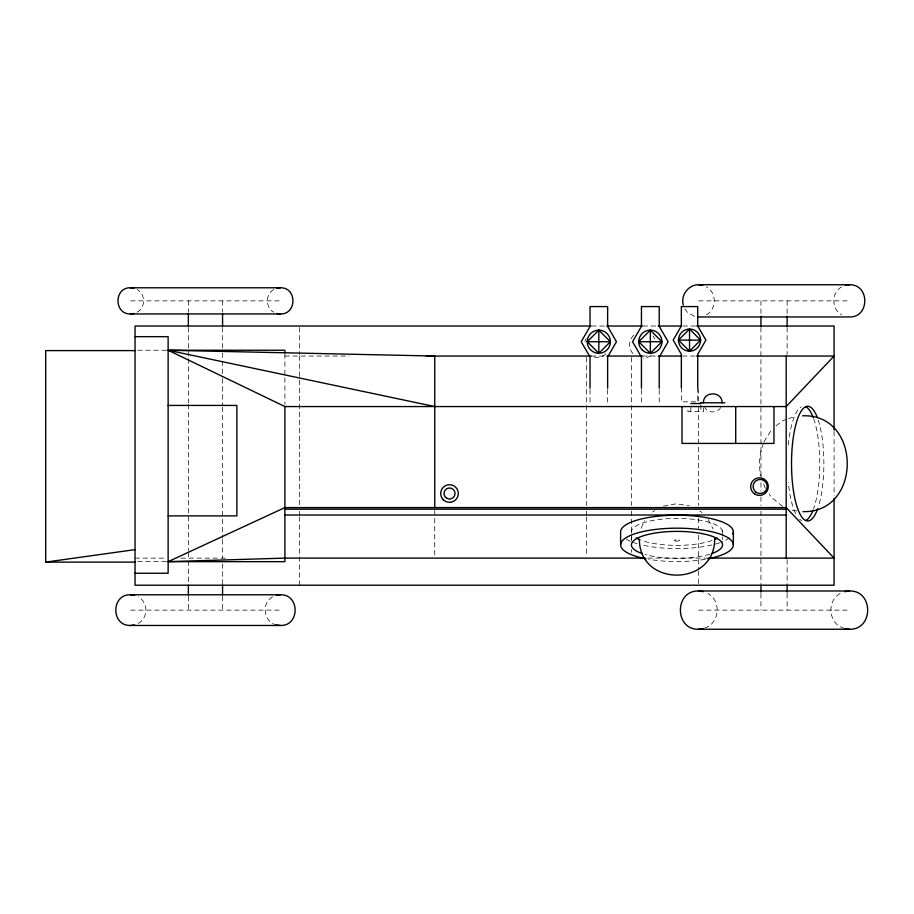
<?xml version="1.0" encoding="UTF-8"?>
<svg xmlns="http://www.w3.org/2000/svg" width="914" height="914" viewBox="0 0 914 914"><rect width="100%" height="100%" fill="white"/><g stroke="black" fill="none" stroke-linecap="round" stroke-linejoin="round"><path stroke-width="0.69" stroke-dasharray="4.57 3.43" d="M763.498 443.164C759.408 453.732 758.117 465.614 761.191 476.617M763.921 441.816L771.382 430.106M641.125 528.303L644.827 520.489M720.803 407.404C717.524 413.414 707.973 413.414 704.683 407.404M776.055 425.878L782.304 420.988L787.194 418.989M706.488 314.804C716.804 309.081 716.804 292.64 706.488 286.916M841.577 286.916C831.26 292.64 831.26 309.081 841.577 314.804M840.092 593.563C826.416 600.944 828.472 623.736 843.496 628.112M137.157 312.188C145.68 307.607 145.68 294.114 137.157 289.532M273.766 289.532C265.254 294.114 265.254 307.607 273.766 312.188M138.288 623.417C148.285 618.035 148.285 602.2 138.288 596.831M272.635 596.831C261.016 602.943 263.54 622.057 276.336 624.947M652.607 512L654.881 510.583M704.568 628.112C719.592 623.736 721.649 600.944 707.962 593.563M788.405 418.486L796.025 416.544M663.313 506.162L675.96 503.865L689.259 505.728M130.611 300.866L280.312 300.866M698.57 300.866L849.494 300.866M591.724 326.024L605.982 326.024M643.056 326.024L657.315 326.024M682.975 326.024L695.805 326.024M137.786 350.245L168.13 350.245M284.894 356.049L349.125 356.049M591.267 356.049L606.131 356.049M642.782 356.049L656.983 356.049M682.541 356.049L696.308 356.049M135.032 558.146L166.748 558.146M180.949 558.146L227.94 558.146M647.809 558.111L706.671 558.111M137.786 561.664L168.13 561.664M130.611 610.118L280.312 610.118M698.57 610.118L849.494 610.118M792.427 510.423L799.019 511.166M694.469 316.415L687.374 312.245L684.849 308.909M699.724 511.052L702.066 512.503M782.624 506.425L771.644 497.524L769.165 494.051M708.144 519.518L713.171 529.046M765.269 488.247L762.973 482.375M834.071 431.408L834.071 495.502M787.114 300.866L787.114 314.839M787.114 327.452L787.114 354.506M787.114 559.574L787.114 585.211M787.114 593.517L787.114 610.118M760.951 300.866L760.951 314.839M760.951 327.452L760.951 476.982M760.951 482.672L760.951 491.218M760.951 496.919L760.951 505.465M760.951 511.154L760.951 583.783M760.951 593.517L760.951 610.118M722.311 530.588L722.311 535.787M722.311 537.078L722.311 539.671M703.46 407.815L703.46 411.597L687.922 411.597L687.922 407.815M700.867 404.879L700.867 411.597M698.662 388.678L698.662 401.497M698.662 407.198L698.662 505.465M698.662 518.272L698.662 528.246M698.662 535.364L698.662 569.548M698.662 570.964L698.662 585.211M697.713 387.856L697.713 401.84L681.353 401.84L681.353 387.856M690.813 407.564L690.813 411.597M659.223 389.604L659.223 405.153M641.445 389.604L641.445 405.153M631.643 537.066L631.643 540.962M631.425 357.465L631.425 505.465M631.425 511.154L631.425 541.031M631.425 549.577L631.425 552.422M607.639 389.558L607.639 405.142M590.021 389.558L590.021 405.142M586.468 357.465L586.468 505.465M586.468 511.154L586.468 515.416M586.468 516.844L586.468 556.683M434.756 510.4L434.756 556.706M299.438 327.452L299.438 354.506M299.438 355.934L299.438 378.716M299.438 380.144L299.438 505.465M299.438 511.154L299.438 515.427M299.438 516.856L299.438 585.211M284.894 353.878L284.894 404.434M222.57 300.866L222.57 312.04M222.57 327.452L222.57 351.662M222.57 353.078L222.57 377.288M222.57 378.716L222.57 405.77M222.57 407.198L222.57 538.209M222.57 539.637L222.57 558.146M222.57 563.847L222.57 585.211M222.57 596.282L222.57 610.118M188.353 300.866L188.353 312.04M188.353 327.452L188.353 357.351M188.353 358.779L188.353 402.925M188.353 404.354L188.353 551.028M188.353 552.456L188.353 559.574M188.353 561.002L188.353 583.783M188.353 596.282L188.353 610.118M650.905 355.546A13.333 13.333 0 0 1 643.33 358.174M632.979 353.695A13.333 13.333 0 0 1 634.099 334.867M652.927 335.975A13.333 13.333 0 0 1 654.881 338.866M606.016 353.729A12.579 12.579 0 0 1 591.792 356.243M584.96 341.585A12.579 12.579 0 0 1 586.217 338.546M729.601 537.866A56.371 16.692 0 0 1 721.043 542.288M719.695 542.767A56.371 16.692 0 0 1 713.217 544.664M711.937 544.973A56.371 16.692 0 0 1 642.016 544.973M637.127 543.681A56.371 16.692 0 0 1 631.62 541.796M630.397 541.282A56.371 16.692 0 0 1 624.353 537.866M818.19 419.983A57.376 16.178 -90 0 1 818.521 506.265M813.677 418.783A57.376 16.178 -90 0 1 813.609 508.675M801.704 520.603A57.376 16.178 -90 0 1 799.613 519.243M795.694 513.691A57.376 16.178 -90 0 1 788.325 482.489M788.302 444.924A57.376 16.178 -90 0 1 801.27 406.856M712.12 540.46A45.551 13.482 0 0 1 641.08 540.185M631.643 533.182A45.551 13.482 0 0 1 678.565 518.409A45.551 13.482 0 0 1 721.9 534.107M705.162 559.311A56.371 16.692 0 0 1 648.791 559.311M709.87 554.192A45.551 13.482 0 0 1 645.067 554.478M675.72 540.985A2.502 0.743 0 0 0 679.479 540.345A2.502 0.743 0 0 0 675.72 539.706A2.502 0.743 0 0 0 675.72 540.985"/><path stroke-width="1.37" d="M714.611 537.649C716.599 585.943 640.211 588.445 639.354 539.797M703.437 402.788C703.026 390.918 722.46 390.918 722.049 402.788M587.256 341.722L598.83 330.148L610.403 341.722L598.83 353.295L587.256 341.722L610.403 341.722A11.574 11.574 0 0 0 593.049 331.702A11.574 11.574 0 0 0 593.049 351.741A11.574 11.574 0 0 0 610.403 341.722M638.76 341.722L650.334 330.148L661.907 341.722L650.334 353.295L638.76 341.722L661.907 341.722M678.462 340.122L689.533 329.051L700.604 340.122L689.533 351.193L678.462 340.122L700.604 340.122A11.071 11.071 0 0 1 684.003 349.708A11.071 11.071 0 0 1 684.003 330.525A11.071 11.071 0 0 1 700.604 340.122M284.894 352.781L284.894 350.245L168.13 350.245L284.894 406.559L284.894 561.664L168.13 561.664L284.894 507.59L786.189 507.59L834.071 558.111L707.939 558.111M135.032 350.599L45.7 350.599L45.7 562.11L135.032 549.634M698.57 316.964L849.494 316.964C869.877 317.592 869.877 284.128 849.494 284.757L698.57 284.757C688.402 284.608 680.507 295.336 683.272 305.025M845.393 285.305L849.494 284.757M698.57 590.992C674.361 590.25 674.361 629.997 698.57 629.243L849.494 629.243C873.704 629.997 873.704 590.25 849.494 590.992L698.57 590.992L703.437 591.644M844.627 591.644L849.494 590.992M698.57 629.243L703.437 628.592M130.611 287.773C113.804 287.145 113.804 314.576 130.611 313.948L280.312 313.948C297.119 314.576 297.119 287.145 280.312 287.773L130.611 287.773L134.004 288.218M276.931 288.218L280.312 287.773M130.611 313.948L134.004 313.502M130.611 594.774C110.891 594.02 110.891 626.216 130.611 625.473L280.312 625.473C300.032 626.216 300.032 594.02 280.312 594.774L130.611 594.774L134.587 595.288M276.336 595.288L280.312 594.774M130.611 625.473L134.587 624.947M802.618 415.813C861.868 413.379 862.245 513.257 802.972 511.612M168.13 561.664L284.894 558.111L645.33 558.111M591.004 326.024L135.032 326.024L135.032 585.211L834.071 585.211L834.071 498.336M606.713 326.024L642.416 326.024M658.126 326.024L681.547 326.024M696.685 326.024L834.071 326.024L834.071 430.037M135.032 336.66L168.13 336.66L168.13 573.238L135.032 573.238M426.198 356.049L591.267 356.049M606.919 356.049L642.485 356.049M658.137 356.049L680.896 356.049M696.548 356.049L834.071 356.049L786.189 406.559L284.894 406.559M700.592 402.788L724.905 402.788M690.813 403.542L700.867 403.542M168.13 405.428L236.875 405.428L236.875 515.884L168.13 515.884M284.894 509.178L786.189 509.178M284.894 515.016L786.189 515.016M45.7 562.11L135.032 562.11M276.931 313.502L280.312 313.948M276.336 624.947L280.312 625.473M698.57 284.757L702.66 285.305M844.627 628.592L849.494 629.243M434.756 406.559L168.13 350.245L434.756 356.049L434.756 507.59M787.114 316.233L787.114 326.024M787.114 585.211L787.114 592.123M786.189 356.049L786.189 558.111M773.964 406.559L773.964 443.427L682.004 443.427L682.004 406.559M760.951 316.233L760.951 326.024M760.951 585.211L760.951 592.123M735.713 406.559L735.713 443.427M733.348 531.879L733.348 544.858M697.713 387.856L697.713 354.278L705.894 340.122L697.713 325.955L697.713 306.578L681.353 306.578L681.353 325.955L673.184 340.122L681.353 354.278L681.353 387.856M689.533 329.051L689.533 351.193M659.223 388.199L659.223 357.111L668.111 341.722L659.223 326.332L659.223 306.578L641.445 306.578L641.445 326.332L632.557 341.722L641.445 357.111L641.445 388.199M650.334 330.148L650.334 353.295M620.617 544.858L620.617 531.879A56.371 16.692 0 0 1 680.667 515.233A56.371 16.692 0 0 1 732.868 534.062M607.639 388.142L607.639 356.974L616.447 341.722L607.639 326.469L607.639 306.578L590.021 306.578L590.021 326.469L581.213 341.722L590.021 356.974L590.021 388.142M598.83 330.148L598.83 353.295M222.57 313.445L222.57 326.024M222.57 585.211L222.57 594.9M188.353 313.445L188.353 326.024M188.353 585.211L188.353 594.9M817.71 508.675A57.376 16.178 -90 0 1 795.923 502.951A57.376 16.178 -90 0 1 795.626 425.433A57.376 16.178 -90 0 1 817.367 417.641M805.485 406.65A57.376 16.178 -90 0 1 813.266 417.641M813.049 510.172A57.376 16.178 -90 0 1 805.919 520.409M717.387 538.106A45.551 13.482 0 0 1 714.954 539.329M639.903 539.717A45.551 13.482 0 0 1 636.213 537.9M646.015 558.808A56.371 16.692 0 0 1 634.51 533.89A56.371 16.692 0 0 1 719.455 533.89A56.371 16.692 0 0 1 707.939 558.808M642.336 553.621A45.551 13.482 0 0 1 645.444 535.136A45.551 13.482 0 0 1 707.95 534.976A45.551 13.482 0 0 1 712.12 553.438M755.078 494.234A8.809 8.809 0 0 0 768.297 486.614A8.809 8.809 0 0 0 755.078 478.982A8.809 8.809 0 0 0 755.078 494.234M443.279 499.741A8.809 8.809 0 0 0 458.017 495.788A8.809 8.809 0 0 0 447.22 485.003A8.809 8.809 0 0 0 443.279 499.741M642.154 349.902A11.574 11.574 0 0 0 661.519 344.715A11.574 11.574 0 0 0 647.341 330.537A11.574 11.574 0 0 0 642.154 349.902M755.627 491.892A7.049 7.049 0 0 0 767.086 487.699A7.049 7.049 0 0 0 757.729 479.873A7.049 7.049 0 0 0 755.627 491.892M446.74 498.301A5.541 5.541 0 0 0 455.046 493.514A5.541 5.541 0 0 0 446.74 488.716A5.541 5.541 0 0 0 446.74 498.301"/></g></svg>
